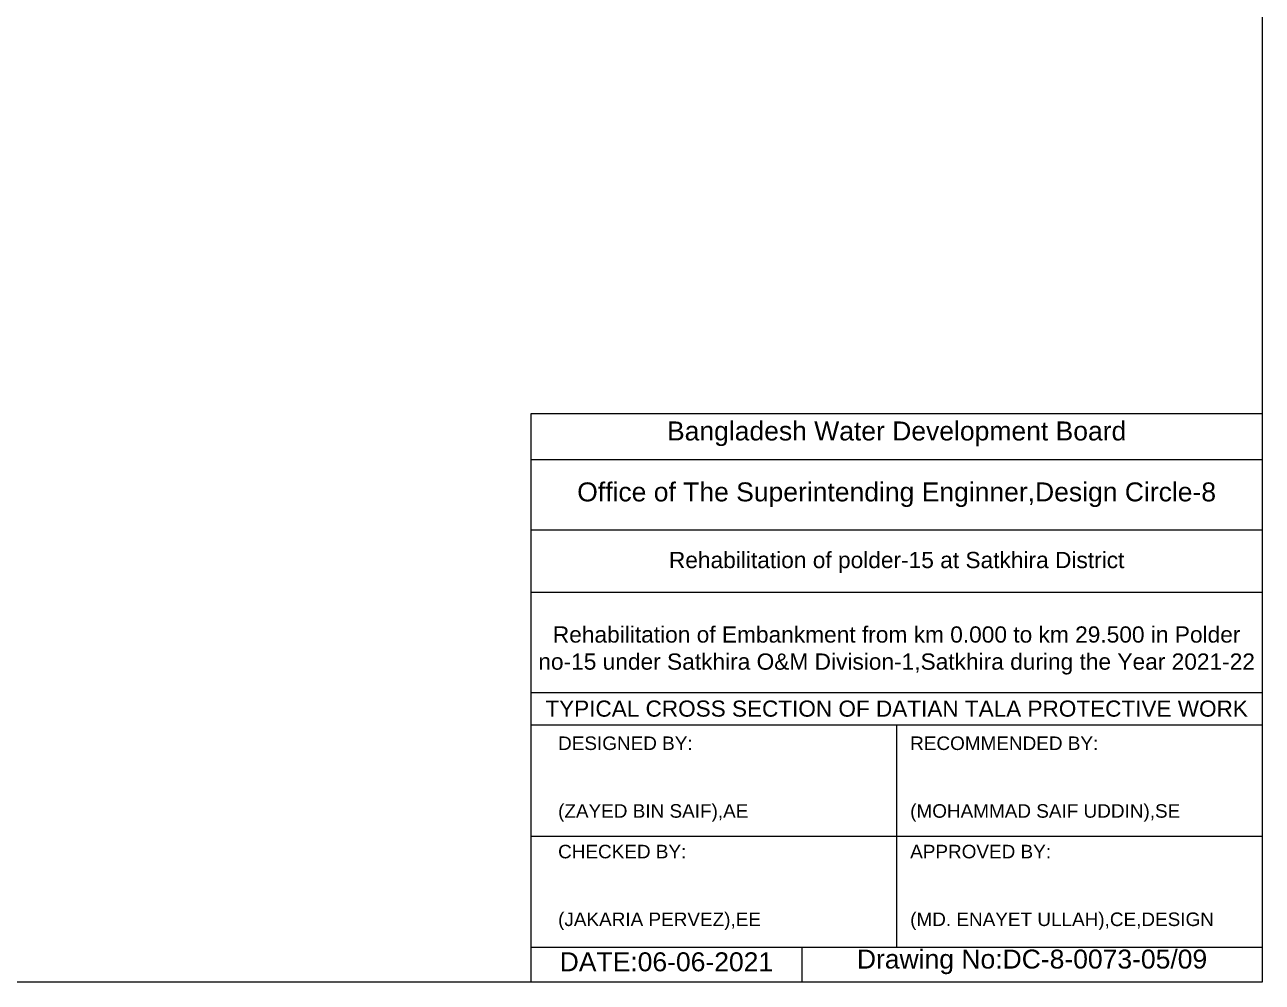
# Model space of a CAD drawing. Header units: inches. Extents: x 89000 to 215000, y -7071 to 0.
# Drawn here: x 150431 to 155000, y -7071 to -3536 of the extents above; entities that cross this region are included whole.
import ezdxf

# ---------------------------------------------------------------- set-up
doc = ezdxf.new("R2010")
doc.units = ezdxf.units.IN
doc.header["$LTSCALE"] = 7
doc.header["$MEASUREMENT"] = 0
doc.layers.add('Cross section Data Border', color=7, linetype='Continuous', lineweight=9)
doc.styles.get("Standard").update_dxf_attribs({"font": 'arial.ttf'})

msp = doc.modelspace()

# ---------------------------------------------------------------- linework, layer by layer
at = {"layer": 'Cross section Data Border'}
msp.add_lwpolyline([(145000, 0), (155000, 0), (155000, -7071), (145000, -7071)], close=True, dxfattribs=at)
for points in [[(152300, -7071), (152300, -4971), (155000, -4971)], [(152300, -5141), (155000, -5141)], [(152300, -5401), (155000, -5401)], [(152300, -5631), (155000, -5631)], [(152300, -6001), (155000, -6001)], [(152300, -6121), (155000, -6121)], [(153650, -6121), (153650, -6941)], [(152300, -6531), (155000, -6531)], [(152300, -6941), (155000, -6941)], [(153300, -6941), (153300, -7071)]]:
    msp.add_lwpolyline(points, dxfattribs=at)

# ---------------------------------------------------------------- texts
at = {"layer": 'Cross section Data Border', "char_height": 70, "attachment_point": 5}
for s, insert in [('Bangladesh Water Development Board', (153650, -5046)), ('Office of The Superintending Enginner,Design Circle-8', (153650, -5271))]:
    msp.add_mtext(s, dxfattribs=dict(at, insert=insert))
at = {"layer": 'Cross section Data Border'}
for s, insert, char_height, width, attachment_point in [('Rehabilitation of polder-15 at Satkhira District', (153650, -5521), 60, 2800, 5), ('Rehabilitation of Embankment from km 0.000 to km 29.500 in Polder no-15 under Satkhira O&M Division-1,Satkhira during the Year 2021-22', (153650, -5846), 60, 2700, 5), ('TYPICAL CROSS SECTION OF DATIAN TALA PROTECTIVE WORK', (153650, -6061), 59.5765532, 2800, 5), ('DESIGNED BY:^J^J^J(ZAYED BIN SAIF),AE', (152400, -6321), 50, 1400, 4), ('RECOMMENDED BY:^J^J^J(MOHAMMAD SAIF UDDIN),SE', (153700, -6321), 50, 1400, 4), ('CHECKED BY:^J^J^J(JAKARIA PERVEZ),EE', (152400, -6721), 50, 1400, 4), ('APPROVED BY:^J^J^J(MD. ENAYET ULLAH),CE,DESIGN', (153700, -6721), 50, 1400, 4), ('DATE:06-06-2021', (152800, -6996), 70, 1400, 5), ('Drawing No:DC-8-0073-05/09', (154150, -6996), 70, 2200, 5)]:
    msp.add_mtext(s, dxfattribs=dict(at, insert=insert, char_height=char_height, width=width, attachment_point=attachment_point))

doc.saveas('drawing.dxf')
